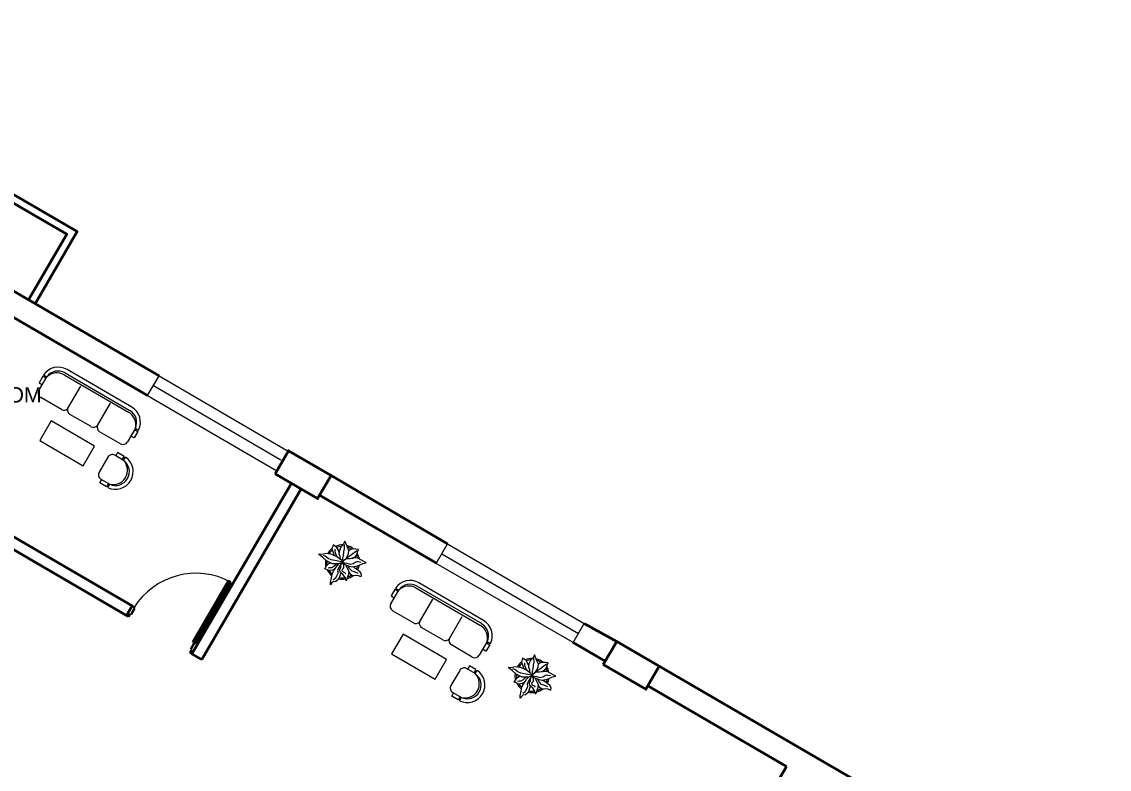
# Model space of a CAD drawing. Header units: millimetres. Extents: x 3079 to 579737, y 1565 to 1161826.
# Drawn here: x 127228 to 141550, y 436235 to 446082 of the extents above; entities that cross this region are included whole.
import ezdxf

# ---------------------------------------------------------------- set-up
doc = ezdxf.new("R2010")
doc.units = ezdxf.units.MM
for name, color, linetype, lineweight in [('1', 7, 'Continuous', 35), ('A_COL', 250, 'Continuous', 40), ('A_ELE1', 250, 'Continuous', 20), ('A_WIN-DOR', 250, 'Continuous', 30), ('IG-Area', 250, 'Continuous', 30), ('SILL', 251, 'Continuous', 18), ('WINDOW', 252, 'Continuous', 15)]:
    doc.layers.add(name, color=color, linetype=linetype, lineweight=lineweight)
doc.layers.add('FURNITURE', color=253, linetype='Continuous', lineweight=5, transparency=0.05)
doc.layers.add('TREES', color=72, linetype='Continuous', lineweight=5, transparency=0.05)
doc.styles.get("Standard").update_dxf_attribs({"font": 'arial.ttf'})

msp = doc.modelspace()

# ---------------------------------------------------------------- linework, layer by layer
at = {"layer": '1'}
for p, q in [((129037, 441419), (124531, 444038)), ((128885, 441159), (126368, 442623)), ((128606, 438259), (123179, 441420)), ((128681, 438388), (124979, 440539)), ((130779, 440002), (129470, 437755)), ((132837, 439203), (131302, 440103)), ((130909, 439927), (129599, 437681)), ((130845, 439964), (130844, 439964)), ((132689, 438950), (131151, 439844)), ((128681, 438388), (128606, 438259)), ((134637, 438153), (135063, 437918)), ((134911, 437659), (134491, 437903)), ((141550, 434149), (135063, 437918)), ((129599, 437681), (129470, 437755)), ((137298, 436273), (135473, 437332)), ((133742, 430197), (137298, 436273))]:
    msp.add_line(p, q, dxfattribs=at)
for points in [[(127405, 442367), (127958, 443318), (124956, 445063), (121124, 446082)], [(127319, 442417), (127821, 443282), (124917, 444969), (121098, 445985)]]:
    msp.add_lwpolyline(points, dxfattribs=at)
at = {"layer": 'A_COL'}
for points in [[(130564, 440128), (130740, 440430), (131302, 440103), (131125, 439800)], [(134887, 437616), (135063, 437919), (135624, 437591), (135448, 437289)]]:
    msp.add_lwpolyline(points, close=True, dxfattribs=at)
at = {"layer": 'A_ELE1', "transparency": 33554687}
msp.add_arc((129522, 437850), 966, 61.5198, 148.0356, dxfattribs=at)
at = {"layer": 'A_WIN-DOR', "transparency": 33554687}
for p, q in [((129480, 437908), (129951, 438716)), ((129512, 437890), (129983, 438699)), ((128683, 438390), (128607, 438260)), ((128634, 438243), (128657, 438282)), ((128657, 438282), (128669, 438275)), ((128669, 438275), (128715, 438354)), ((128709, 438372), (128682, 438388)), ((128703, 438361), (128709, 438372)), ((129454, 437818), (129500, 437897)), ((129546, 437885), (129470, 437755)), ((129518, 437901), (129535, 437929)), ((129518, 437901), (129546, 437885)), ((129443, 437771), (129466, 437811)), ((129470, 437755), (129443, 437771)), ((129466, 437811), (129454, 437818))]:
    msp.add_line(p, q, dxfattribs=at)
at = {"layer": 'A_WIN-DOR'}
for p, q in [((129983, 438699), (129951, 438716)), ((128606, 438259), (128634, 438243))]:
    msp.add_line(p, q, dxfattribs=at)
at = {"layer": 'A_WIN-DOR', "transparency": 33554687}
for points in [[(128703, 438361), (128715, 438354)], [(129512, 437890), (129480, 437908)]]:
    msp.add_lwpolyline(points, dxfattribs=at)
at = {"layer": 'FURNITURE'}
for p, q in [((127516, 441429), (127560, 441404)), ((127785, 441432), (128636, 440937)), ((127800, 441456), (128651, 440962)), ((128676, 441005), (127825, 441499)), ((127454, 441223), (127560, 441404)), ((127832, 440982), (128006, 441282)), ((127753, 440973), (127478, 441132)), ((128226, 440765), (128395, 441056)), ((128140, 440748), (127863, 440909)), ((127615, 440823), (127465, 440565)), ((128188, 440490), (127615, 440823)), ((128724, 440727), (128619, 440546)), ((128724, 440727), (128767, 440702)), ((127465, 440565), (128038, 440232)), ((128528, 440522), (128254, 440682)), ((128038, 440232), (128188, 440490)), ((128568, 440304), (128593, 440347)), ((128361, 439947), (128386, 439990)), ((133310, 438196), (132459, 438691)), ((132089, 438415), (132194, 438596)), ((132151, 438621), (132194, 438596)), ((132420, 438623), (133270, 438128)), ((132434, 438648), (133285, 438153)), ((132466, 438173), (132640, 438474)), ((132387, 438164), (132112, 438324)), ((132860, 437957), (133029, 438247)), ((132249, 438015), (132098, 437757)), ((132821, 437681), (132249, 438015)), ((132774, 437939), (132497, 438100)), ((133162, 437713), (132887, 437873)), ((133358, 437918), (133253, 437737)), ((133358, 437918), (133401, 437893)), ((132098, 437757), (132671, 437423)), ((132671, 437423), (132821, 437681)), ((133201, 437495), (133227, 437538)), ((132994, 437138), (133019, 437181))]:
    msp.add_line(p, q, dxfattribs=at)
for points in [[(127550, 441387), (127506, 441412), (127456, 441326), (127500, 441301)], [(128714, 440710), (128757, 440685), (128707, 440599), (128664, 440624)], [(128551, 440314), (128576, 440357), (128490, 440407), (128465, 440364)], [(128369, 440000), (128344, 439957), (128258, 440007), (128283, 440050)], [(132184, 438579), (132141, 438604), (132091, 438518), (132134, 438493)], [(133348, 437901), (133391, 437876), (133341, 437790), (133298, 437815)], [(133184, 437505), (133209, 437548), (133123, 437598), (133098, 437555)], [(133001, 437191), (132976, 437148), (132890, 437198), (132916, 437241)]]:
    msp.add_lwpolyline(points, dxfattribs=at)
for points in [[(128568, 440304), (128454, 440371, 0.414214), (128363, 440347), (128247, 440147, 0.414214), (128271, 440057), (128386, 439990)], [(128386, 439990, 0.755929), (128568, 440304, 0.755929)], [(133201, 437495), (133087, 437561, 0.414214), (132996, 437538), (132880, 437338, 0.414214), (132904, 437248), (133019, 437181)], [(133019, 437181, 0.755929), (133201, 437495, 0.755929)]]:
    msp.add_lwpolyline(points, format="xyb", dxfattribs=at)
for centre, radius, start, end in [((127708, 441299), 232, 59.8424, 145.7463), ((127708, 441299), 182, 59.8424, 144.6265), ((127691, 441268), 189, 59.8424, 134.0158), ((127512, 441190), 66.3, 149.8424, 239.8424), ((127786, 441030), 66.3, 239.8424, 313.3189), ((127896, 440966), 66.3, 166.3659, 239.8424), ((128559, 440804), 232, 333.9384, 59.8424), ((128541, 440774), 189, 345.669, 59.8424), ((128559, 440804), 182, 335.0583, 59.8424), ((128173, 440805), 66.3, 239.8424, 323.0485), ((128287, 440739), 66.3, 156.6363, 239.8424), ((128562, 440580), 66.3, 239.8424, 329.8424), ((128463, 440155), 232, 243.9384, 55.7463), ((128463, 440155), 182, 245.0583, 54.6265), ((132343, 438490), 232, 59.7777, 145.6817), ((132343, 438490), 182, 59.7777, 144.5618), ((132325, 438460), 189, 59.7777, 133.9511), ((132146, 438382), 66.3, 149.7777, 239.7777), ((132420, 438222), 66.3, 239.7777, 313.2543), ((132530, 438158), 66.3, 166.3012, 239.7777), ((133175, 437965), 189, 345.6044, 59.7777), ((133193, 437995), 182, 334.9937, 59.7777), ((133193, 437995), 232, 333.8738, 59.7777), ((132807, 437996), 66.3, 239.7777, 322.9838), ((132921, 437930), 66.3, 156.5717, 239.7777), ((133195, 437770), 66.3, 239.7777, 329.7777), ((133096, 437346), 232, 243.8738, 55.6817), ((133096, 437346), 182, 244.9937, 54.5618)]:
    msp.add_arc(centre, radius, start, end, dxfattribs=at)
at = {"layer": 'SILL'}
for p, q in [((129037, 441419), (130738, 440427)), ((128885, 441159), (130587, 440167)), ((132837, 439203), (134637, 438153)), ((134491, 437903), (132686, 438944))]:
    msp.add_line(p, q, dxfattribs=at)
at = {"layer": 'TREES'}
for p, q in [((131323, 439173), (131311, 439138)), ((131311, 439138), (131326, 439102)), ((131328, 439193), (131323, 439173)), ((131372, 439160), (131328, 439193)), ((131355, 439097), (131356, 439133)), ((131399, 439121), (131372, 439160)), ((131406, 439095), (131399, 439121)), ((131430, 439159), (131412, 439116)), ((131461, 439191), (131430, 439159)), ((131485, 439238), (131461, 439191)), ((131469, 439101), (131480, 439137)), ((131480, 439137), (131477, 439197)), ((131503, 439193), (131485, 439238)), ((131521, 439148), (131503, 439193)), ((131535, 439112), (131521, 439148)), ((131557, 439128), (131537, 439112)), ((131606, 439137), (131557, 439128)), ((131629, 439134), (131606, 439137)), ((131664, 439128), (131629, 439134)), ((131650, 439095), (131664, 439128)), ((131138, 439067), (131196, 439074)), ((131190, 439027), (131138, 439067)), ((131242, 438980), (131190, 439027)), ((131196, 439074), (131235, 439081)), ((131225, 439043), (131200, 439051)), ((131265, 439012), (131225, 439043)), ((131235, 439081), (131292, 439074)), ((131322, 438941), (131242, 438980)), ((131304, 438993), (131265, 439012)), ((131292, 439074), (131338, 439057)), ((131374, 438981), (131304, 438993)), ((131326, 439102), (131337, 439059)), ((131338, 439057), (131391, 439027)), ((131365, 439068), (131355, 439097)), ((131382, 439037), (131365, 439068)), ((131457, 438963), (131374, 438981)), ((131391, 439027), (131429, 438997)), ((131412, 439116), (131404, 439071)), ((131404, 439071), (131416, 439041)), ((131416, 439041), (131420, 439009)), ((131420, 439009), (131427, 439001)), ((131429, 438997), (131461, 438962)), ((131458, 438976), (131455, 438960)), ((131457, 439016), (131466, 439051)), ((131460, 438971), (131457, 439016)), ((131505, 439006), (131458, 438976)), ((131466, 439051), (131469, 439101)), ((131494, 439003), (131518, 439040)), ((131568, 439055), (131501, 439012)), ((131549, 439009), (131505, 439006)), ((131518, 439040), (131531, 439079)), ((131531, 439079), (131535, 439112)), ((131595, 439018), (131549, 439009)), ((131588, 439072), (131568, 439055)), ((131581, 439012), (131623, 439037)), ((131642, 439111), (131588, 439072)), ((131653, 439017), (131595, 439018)), ((131623, 439037), (131641, 439066)), ((131641, 439066), (131650, 439095)), ((131731, 438973), (131653, 439017)), ((131218, 438876), (131241, 438913)), ((131243, 438866), (131218, 438876)), ((131241, 438913), (131258, 438938)), ((131272, 438852), (131243, 438866)), ((131258, 438938), (131290, 438958)), ((131263, 438890), (131280, 438892)), ((131321, 438858), (131272, 438852)), ((131280, 438892), (131310, 438893)), ((131310, 438893), (131340, 438910)), ((131319, 438816), (131340, 438852)), ((131352, 438875), (131321, 438858)), ((131401, 438942), (131322, 438941)), ((131340, 438910), (131371, 438942)), ((131340, 438852), (131360, 438885)), ((131360, 438885), (131381, 438915)), ((131381, 438915), (131410, 438945)), ((131410, 438900), (131387, 438855)), ((131387, 438855), (131393, 438824)), ((131461, 438962), (131401, 438942)), ((131444, 438954), (131410, 438900)), ((131413, 438863), (131430, 438894)), ((131427, 438826), (131413, 438863)), ((131430, 438894), (131432, 438923)), ((131432, 438923), (131447, 438958)), ((131465, 438887), (131444, 438862)), ((131444, 438862), (131453, 438842)), ((131447, 438958), (131453, 438956)), ((131452, 438961), (131473, 438937)), ((131453, 438956), (131466, 438924)), ((131453, 438842), (131480, 438827)), ((131455, 438960), (131508, 438951)), ((131466, 438924), (131465, 438887)), ((131473, 438937), (131541, 438910)), ((131490, 438932), (131511, 438891)), ((131508, 438951), (131553, 438936)), ((131511, 438891), (131534, 438845)), ((131545, 438880), (131524, 438919)), ((131534, 438845), (131526, 438792)), ((131532, 438839), (131547, 438815)), ((131541, 438910), (131585, 438900)), ((131579, 438846), (131545, 438880)), ((131553, 438936), (131594, 438945)), ((131608, 438835), (131579, 438846)), ((131585, 438900), (131628, 438911)), ((131594, 438945), (131618, 438965)), ((131616, 438885), (131601, 438898)), ((131660, 438815), (131608, 438835)), ((131654, 438857), (131616, 438885)), ((131618, 438965), (131641, 438972)), ((131628, 438911), (131663, 438920)), ((131641, 438972), (131658, 438970)), ((131688, 438829), (131654, 438857)), ((131658, 438970), (131695, 438962)), ((131663, 438920), (131722, 438946)), ((131722, 438946), (131763, 438954)), ((131763, 438954), (131731, 438973)), ((131294, 438663), (131296, 438694)), ((131296, 438694), (131308, 438755)), ((131308, 438755), (131319, 438816)), ((131328, 438705), (131308, 438685)), ((131361, 438750), (131328, 438727)), ((131365, 438710), (131328, 438705)), ((131385, 438804), (131361, 438750)), ((131400, 438740), (131365, 438710)), ((131393, 438824), (131385, 438804)), ((131420, 438790), (131400, 438740)), ((131431, 438830), (131420, 438790)), ((131462, 438794), (131427, 438826)), ((131491, 438758), (131462, 438794)), ((131480, 438827), (131494, 438810)), ((131499, 438719), (131491, 438758)), ((131512, 438754), (131499, 438719)), ((131526, 438792), (131512, 438754)), ((131547, 438815), (131574, 438792)), ((131574, 438792), (131603, 438786)), ((131603, 438786), (131633, 438793)), ((131633, 438793), (131658, 438787)), ((131658, 438787), (131692, 438773)), ((131704, 438798), (131688, 438829)), ((131692, 438773), (131699, 438770)), ((131699, 438770), (131704, 438798)), ((131308, 438685), (131294, 438663)), ((133824, 437700), (133820, 437680)), ((133869, 437667), (133824, 437700)), ((133958, 437697), (133927, 437666)), ((133982, 437744), (133958, 437697)), ((133977, 437644), (133974, 437704)), ((134000, 437700), (133982, 437744)), ((134017, 437654), (134000, 437700)), ((133635, 437574), (133693, 437581)), ((133686, 437534), (133635, 437574)), ((133693, 437581), (133732, 437588)), ((133721, 437550), (133697, 437557)), ((133761, 437518), (133721, 437550)), ((133732, 437588), (133789, 437580)), ((133789, 437580), (133834, 437564)), ((133820, 437680), (133808, 437645)), ((133808, 437645), (133822, 437609)), ((133822, 437609), (133834, 437565)), ((133834, 437564), (133888, 437534)), ((133852, 437603), (133853, 437639)), ((133862, 437575), (133852, 437603)), ((133879, 437543), (133862, 437575)), ((133895, 437627), (133869, 437667)), ((133903, 437602), (133895, 437627)), ((133908, 437623), (133900, 437578)), ((133900, 437578), (133913, 437548)), ((133927, 437666), (133908, 437623)), ((133913, 437548), (133917, 437516)), ((133953, 437523), (133962, 437557)), ((133962, 437557), (133966, 437608)), ((133966, 437608), (133977, 437644)), ((133991, 437509), (134014, 437547)), ((134065, 437562), (133998, 437519)), ((134014, 437547), (134027, 437586)), ((134032, 437619), (134017, 437654)), ((134027, 437586), (134032, 437619)), ((134054, 437635), (134034, 437618)), ((134103, 437643), (134054, 437635)), ((134085, 437578), (134065, 437562)), ((134078, 437518), (134119, 437543)), ((134139, 437618), (134085, 437578)), ((134125, 437641), (134103, 437643)), ((134119, 437543), (134138, 437573)), ((134161, 437635), (134125, 437641)), ((134138, 437573), (134147, 437601)), ((134147, 437601), (134161, 437635)), ((133738, 437486), (133686, 437534)), ((133715, 437382), (133738, 437420)), ((133819, 437448), (133738, 437486)), ((133738, 437420), (133755, 437444)), ((133755, 437444), (133787, 437465)), ((133801, 437499), (133761, 437518)), ((133870, 437487), (133801, 437499)), ((133807, 437400), (133836, 437416)), ((133898, 437449), (133819, 437448)), ((133836, 437416), (133868, 437449)), ((133856, 437392), (133877, 437421)), ((133954, 437470), (133870, 437487)), ((133877, 437421), (133907, 437452)), ((133907, 437406), (133884, 437362)), ((133888, 437534), (133925, 437504)), ((133958, 437469), (133898, 437449)), ((133940, 437461), (133907, 437406)), ((133910, 437370), (133926, 437401)), ((133917, 437516), (133923, 437508)), ((133925, 437504), (133958, 437469)), ((133926, 437401), (133929, 437429)), ((133929, 437429), (133944, 437464)), ((133944, 437464), (133950, 437462)), ((133948, 437467), (133970, 437444)), ((133950, 437462), (133962, 437431)), ((133954, 437482), (133952, 437467)), ((133952, 437467), (134005, 437457)), ((133957, 437478), (133953, 437523)), ((134002, 437513), (133954, 437482)), ((133962, 437431), (133962, 437393)), ((133970, 437444), (134038, 437417)), ((133987, 437438), (134008, 437397)), ((134046, 437516), (134002, 437513)), ((134005, 437457), (134050, 437442)), ((134041, 437386), (134020, 437426)), ((134038, 437417), (134082, 437407)), ((134092, 437524), (134046, 437516)), ((134050, 437442), (134090, 437451)), ((134082, 437407), (134125, 437417)), ((134090, 437451), (134115, 437471)), ((134149, 437523), (134092, 437524)), ((134112, 437392), (134097, 437405)), ((134115, 437471), (134138, 437479)), ((134125, 437417), (134160, 437427)), ((134138, 437479), (134155, 437476)), ((134227, 437479), (134149, 437523)), ((134155, 437476), (134191, 437469)), ((134160, 437427), (134219, 437453)), ((134219, 437453), (134260, 437460)), ((134260, 437460), (134227, 437479)), ((133740, 437372), (133715, 437382)), ((133768, 437358), (133740, 437372)), ((133759, 437396), (133777, 437399)), ((133818, 437365), (133768, 437358)), ((133777, 437399), (133807, 437400)), ((133793, 437201), (133805, 437262)), ((133805, 437262), (133815, 437322)), ((133815, 437322), (133836, 437358)), ((133848, 437381), (133818, 437365)), ((133836, 437358), (133856, 437392)), ((133882, 437310), (133858, 437256)), ((133890, 437330), (133882, 437310)), ((133884, 437362), (133890, 437330)), ((133917, 437297), (133896, 437247)), ((133924, 437333), (133910, 437370)), ((133927, 437337), (133917, 437297)), ((133959, 437301), (133924, 437333)), ((133962, 437393), (133940, 437369)), ((133940, 437369), (133950, 437349)), ((133950, 437349), (133976, 437333)), ((133987, 437265), (133959, 437301)), ((133976, 437333), (133991, 437317)), ((133996, 437226), (133987, 437265)), ((134009, 437260), (133996, 437226)), ((134008, 437397), (134031, 437351)), ((134022, 437298), (134009, 437260)), ((134031, 437351), (134022, 437298)), ((134029, 437346), (134043, 437321)), ((134075, 437352), (134041, 437386)), ((134043, 437321), (134071, 437298)), ((134071, 437298), (134100, 437293)), ((134104, 437341), (134075, 437352)), ((134100, 437293), (134130, 437299)), ((134157, 437322), (134104, 437341)), ((134150, 437364), (134112, 437392)), ((134130, 437299), (134155, 437294)), ((134185, 437335), (134150, 437364)), ((134155, 437294), (134189, 437279)), ((134201, 437305), (134185, 437335)), ((134189, 437279), (134196, 437277)), ((134196, 437277), (134201, 437305)), ((133790, 437170), (133793, 437201)), ((133804, 437191), (133790, 437170)), ((133825, 437212), (133804, 437191)), ((133858, 437256), (133825, 437233)), ((133861, 437216), (133825, 437212)), ((133896, 437247), (133861, 437216))]:
    msp.add_line(p, q, dxfattribs=at)
for centre, radius, start, end in [((131452, 438964), 226, 128.3629, 149.521), ((131452, 438964), 207, 130.4326, 147.2825), ((131452, 438964), 226, 88.1222, 114.2309), ((131452, 438964), 207, 93.1635, 111.8523), ((131452, 438964), 226, 49.4805, 75.9048), ((131452, 438964), 207, 53.9653, 72.1795), ((131452, 438964), 226, 172.7536, 195.624), ((131452, 438964), 207, 176.0529, 190.9116), ((131452, 438964), 207, 14.8602, 27.279), ((131452, 438964), 226, 10.4373, 31.116), ((131452, 438964), 226, 206.733, 232.0718), ((131452, 438964), 207, 212.4666, 229.3113), ((131452, 438964), 207, 333.0467, 347.177), ((131452, 438964), 226, 332.2797, 350.233), ((131452, 438964), 226, 256.8997, 280.7583), ((131452, 438964), 207, 257.7632, 280.3538), ((131452, 438964), 226, 284.5788, 308.9571), ((131452, 438964), 207, 288.2523, 305.1114), ((133949, 437470), 226, 88.1222, 114.2309), ((133949, 437470), 226, 49.4805, 75.9048), ((133949, 437470), 226, 128.3629, 149.521), ((133949, 437470), 207, 130.4326, 147.2825), ((133949, 437470), 207, 93.1635, 111.8523), ((133949, 437470), 207, 53.9653, 72.1795), ((133949, 437470), 207, 14.8602, 27.279), ((133949, 437470), 226, 10.4373, 31.116), ((133949, 437470), 226, 172.7536, 195.624), ((133949, 437470), 207, 176.0529, 190.9116), ((133949, 437470), 207, 333.0467, 347.177), ((133949, 437470), 226, 332.2797, 350.233), ((133949, 437470), 226, 206.733, 232.0718), ((133949, 437470), 207, 212.4666, 229.3113), ((133949, 437470), 207, 257.7632, 280.3538), ((133949, 437470), 226, 284.5788, 308.9571), ((133949, 437470), 207, 288.2523, 305.1114), ((133949, 437470), 226, 256.8997, 280.7583)]:
    msp.add_arc(centre, radius, start, end, dxfattribs=at)
at = {"layer": 'WINDOW'}
for p, q in [((128886, 441160), (129037, 441419)), ((128961, 441290), (130641, 440310)), ((132686, 438944), (132837, 439203)), ((132761, 439073), (134561, 438024)), ((134486, 437894), (134637, 438153))]:
    msp.add_line(p, q, dxfattribs=at)

# ---------------------------------------------------------------- texts
at = {"layer": 'IG-Area', "insert": (125876, 441267), "char_height": 500, "attachment_point": 1}
msp.add_mtext_dynamic_manual_height_columns('{\\H0.4x;RESTROOM}  ', width=38356.19, gutter_width=12.5, heights=[0], dxfattribs=at)

doc.saveas('drawing.dxf')
